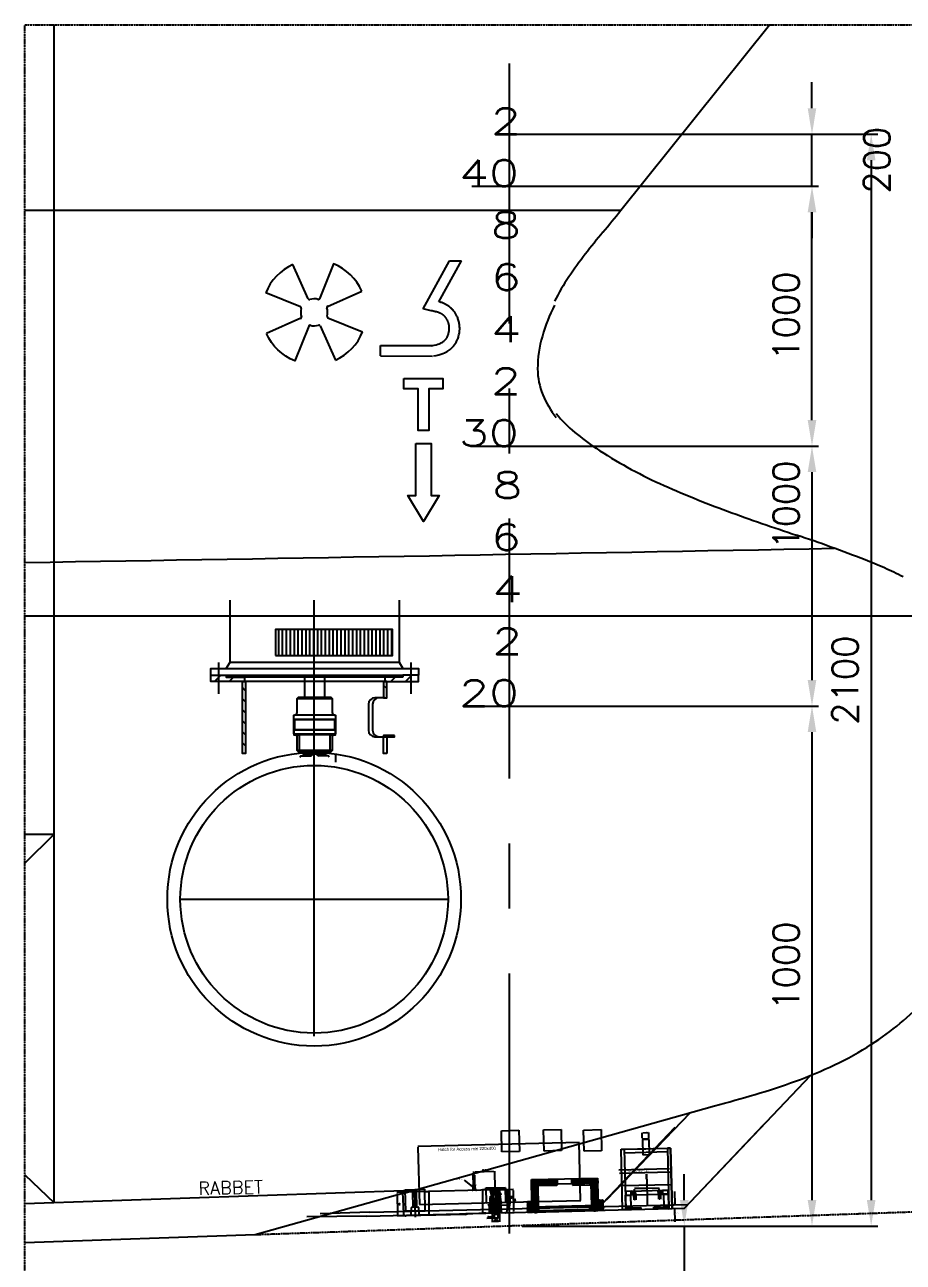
# Model space of a CAD drawing. Extents: x -79364 to 3230, y 28528 to 72157.
# Drawn here: x -45720 to -38959, y 35349 to 44869 of the extents above; entities that cross this region are included whole.
import ezdxf

# ---------------------------------------------------------------- set-up
doc = ezdxf.new("R2010")
doc.units = 0
doc.header["$LTSCALE"] = 500
doc.linetypes.add('CENTER', pattern=[7, 4, -1, 1, -1])
doc.linetypes.add('PHANTOM', pattern=[2.1, 1.25, -0.2, 0.125, -0.2, 0.125, -0.2])
doc.layers.get('DEFPOINTS').update_dxf_attribs({"linetype": 'CONTINUOUS'})
doc.layers.add('AM_5', color=1, linetype='CONTINUOUS', lineweight=25)
for name, color, linetype in [('S0CE1', 1, 'CENTER'), ('S0CO1', 1, 'CONTINUOUS'), ('S0CO2', 2, 'CONTINUOUS'), ('S0CO3', 3, 'CONTINUOUS'), ('S0PH1', 1, 'PHANTOM'), ('XREF', 252, 'CONTINUOUS')]:
    doc.layers.add(name, color=color, linetype=linetype)
doc.styles.add('ROMANS', font='romans.shx', dxfattribs={"height": 200})
doc.styles.add('SIMPLEX', font='SIMPLEX.SHX')
doc.dimstyles.new('ORGINAL$0', dxfattribs={"dimscale": 50, "dimtxt": 2, "dimasz": 2, "dimexe": 0.5, "dimexo": 1, "dimgap": 1, "dimtad": 1, "dimdec": 0, "dimdsep": 46, "dimtxsty": 'ROMANS', "dimcen": 0, "dimclrd": 1, "dimclre": 1, "dimclrt": 2, "dimadec": 0, "dimazin": 0, "dimtfac": 1, "dimtdec": 0, "dimtmove": 0, "dimatfit": 3, "dimfxl": 1, "dimtvp": 100, "dimtolj": 1, "dimarcsym": 0})
doc.dimstyles.get("Standard").update_dxf_attribs({"dimscale": 100, "dimtxt": 2, "dimasz": 2, "dimexe": 0.5, "dimexo": 1, "dimgap": 1, "dimtad": 1, "dimdsep": 46, "dimtxsty": 'ROMANS', "dimcen": 1.5, "dimclrd": 1, "dimclre": 1, "dimclrt": 2, "dimazin": 2, "dimtfac": 1, "dimtmove": 2, "dimatfit": 3, "dimfxl": 1, "dimtvp": 100, "dimtolj": 1, "dimarcsym": 0})

# ---------------------------------------------------------------- blocks, each defined once
blk = doc.blocks.new('*D61')
at = {"layer": 'AM_5', "color": 1, "lineweight": -2, "transparency": 16777216}
for p, q in [((-42280.3, 41627), (-39611.7, 41627)), ((-39661.7, 41427), (-39661.7, 39827)), ((-41031.4, 39627), (-39611.7, 39627))]:
    blk.add_line(p, q, dxfattribs=at)
at = {"layer": 'AM_5', "color": 1, "transparency": 16777216}
for points in [[(-39695, 41427), (-39628.4, 41427), (-39661.7, 41627)], [(-39695, 39827), (-39628.4, 39827), (-39661.7, 39627)]]:
    blk.add_solid(points, dxfattribs=at)
at = {"layer": 'DEFPOINTS', "color": 0, "transparency": 16777216}
for p in [(-42380.3, 41627), (-41131.4, 39627), (-39661.7, 39627)]:
    blk.add_point(p, dxfattribs=at)
at = {"layer": 'AM_5', "color": 2, "transparency": 16777216, "insert": (-39861.7, 41174.1), "char_height": 200, "attachment_point": 5, "rotation": 90, "style": 'ROMANS'}
blk.add_mtext('\\A1;1000', dxfattribs=at)
blk = doc.blocks.new('*D62')
at = {"layer": 'AM_5', "color": 1, "lineweight": -2, "transparency": 16777216}
for p, q in [((-42032.6, 44027), (-39156.3, 44027)), ((-39206.3, 43827), (-39206.3, 35827)), ((-41031.4, 35627), (-39156.3, 35627))]:
    blk.add_line(p, q, dxfattribs=at)
at = {"layer": 'AM_5', "color": 1, "transparency": 16777216}
for points in [[(-39239.6, 43827), (-39173, 43827), (-39206.3, 44027)], [(-39239.6, 35827), (-39173, 35827), (-39206.3, 35627)]]:
    blk.add_solid(points, dxfattribs=at)
at = {"layer": 'DEFPOINTS', "color": 0, "transparency": 16777216}
for p in [(-42132.6, 44027), (-41131.4, 35627), (-39206.3, 35627)]:
    blk.add_point(p, dxfattribs=at)
at = {"layer": 'AM_5', "color": 2, "transparency": 16777216, "insert": (-39406.3, 39827), "char_height": 200, "attachment_point": 5, "rotation": 90, "style": 'ROMANS'}
blk.add_mtext('\\A1;2100', dxfattribs=at)
blk = doc.blocks.new('*D63')
at = {"layer": 'AM_5', "color": 1, "lineweight": -2, "transparency": 16777216}
for p, q in [((-42278.1, 39627), (-39611.7, 39627)), ((-39661.7, 39427), (-39661.7, 35827)), ((-41031.4, 35627), (-39611.7, 35627))]:
    blk.add_line(p, q, dxfattribs=at)
at = {"layer": 'AM_5', "color": 1, "transparency": 16777216}
for points in [[(-39695, 39427), (-39628.4, 39427), (-39661.7, 39627)], [(-39695, 35827), (-39628.4, 35827), (-39661.7, 35627)]]:
    blk.add_solid(points, dxfattribs=at)
at = {"layer": 'DEFPOINTS', "color": 0, "transparency": 16777216}
for p in [(-42378.1, 39627), (-41131.4, 35627), (-39661.7, 35627)]:
    blk.add_point(p, dxfattribs=at)
at = {"layer": 'AM_5', "color": 2, "transparency": 16777216, "insert": (-39861.7, 37627), "char_height": 200, "attachment_point": 5, "rotation": 90, "style": 'ROMANS'}
blk.add_mtext('\\A1;1000', dxfattribs=at)
blk = doc.blocks.new('*D66')
at = {"layer": 'AM_5', "color": 1, "lineweight": -2, "transparency": 16777216}
for p, q in [((-40644.6, 35827), (-40644.6, 36027)), ((-41893, 35627), (-40594.6, 35627)), ((-40644.6, 35627), (-40644.6, 35041.4)), ((-40678.3, 35041.4), (-40694.6, 35041.4)), ((-40644.6, 34841.4), (-40644.6, 33974.7))]:
    blk.add_line(p, q, dxfattribs=at)
at = {"layer": 'AM_5', "color": 1, "transparency": 16777216}
for points in [[(-40677.9, 35827), (-40611.3, 35827), (-40644.6, 35627)], [(-40677.9, 34841.4), (-40611.3, 34841.4), (-40644.6, 35041.4)]]:
    blk.add_solid(points, dxfattribs=at)
at = {"layer": 'DEFPOINTS', "color": 0, "transparency": 16777216}
for p in [(-41993, 35627), (-40644.6, 35041.4), (-40578.3, 35041.4)]:
    blk.add_point(p, dxfattribs=at)
at = {"layer": 'AM_5', "color": 2, "transparency": 16777216, "insert": (-40844.6, 34308.1), "char_height": 200, "attachment_point": 5, "rotation": 90, "style": 'ROMANS'}
blk.add_mtext('\\A1;146', dxfattribs=at)
blk = doc.blocks.new('*D64')
at = {"layer": 'AM_5', "color": 1, "lineweight": -2, "transparency": 16777216}
for p, q in [((-42279.1, 43627), (-39611.7, 43627)), ((-39661.7, 41827), (-39661.7, 43427)), ((-42280.3, 41627), (-39611.7, 41627))]:
    blk.add_line(p, q, dxfattribs=at)
at = {"layer": 'AM_5', "color": 1, "transparency": 16777216}
for points in [[(-39695, 43427), (-39628.4, 43427), (-39661.7, 43627)], [(-39695, 41827), (-39628.4, 41827), (-39661.7, 41627)]]:
    blk.add_solid(points, dxfattribs=at)
at = {"layer": 'DEFPOINTS', "color": 0, "transparency": 16777216}
for p in [(-42379.1, 43627), (-39661.7, 43627), (-42380.3, 41627)]:
    blk.add_point(p, dxfattribs=at)
at = {"layer": 'AM_5', "color": 2, "transparency": 16777216, "insert": (-39861.7, 42627), "char_height": 200, "attachment_point": 5, "rotation": 90, "style": 'ROMANS'}
blk.add_mtext('\\A1;1000', dxfattribs=at)
blk = doc.blocks.new('TRANSJ')
at = {"layer": 'XREF'}
for points in [[(1091.3, -1089.7), (1086.8, -1092.4), (1091.4, -1094.9)], [(836.4, -1096), (840.9, -1098.5), (836.5, -1101.2)], [(838.1, -1166.2), (833.5, -1163.7), (838, -1163.6)], [(1093, -1159.9), (1097.5, -1157.2), (1093, -1157.3)]]:
    blk.add_hatch(color=256, dxfattribs=at).paths.add_polyline_path(points)
for p, q in [((1425, -1188.3), (1909.4, -677.8)), ((1124.3, -1156), (1448.1, -820.1)), ((720.5, -890.2), (788, -888.5)), ((722.5, -971.9), (720.5, -890.2)), ((788, -888.5), (790.1, -970.2)), ((882.7, -886.9), (950.2, -885.2)), ((884.7, -968.6), (882.7, -886.9)), ((950.2, -885.2), (952.2, -966.9)), ((1036.6, -887.7), (1104.2, -886)), ((1038.7, -969.4), (1036.6, -887.7)), ((1084.1, -1197.3), (1388.7, -876.6)), ((1104.2, -886), (1106.2, -967.7)), ((1262.5, -919.3), (1262, -898.5)), ((1284.9, -899.1), (1264.5, -899.7)), ((1287.9, -918.7), (1287.4, -897.8)), ((1424.8, -1188.8), (1729.4, -868.1)), ((1019.1, -935.1), (399.3, -950.5)), ((1024.6, -1158.6), (1019.1, -935.1)), ((1288, -923.9), (1262.7, -924.6)), ((1265, -922.5), (1263.1, -924.6)), ((1263.1, -924.6), (1264.5, -982.5)), ((1286.4, -922), (1265, -922.5)), ((1288.5, -923.9), (1286.4, -922)), ((1289.9, -981.9), (1288.5, -923.9)), ((399.4, -954.1), (404.8, -1174)), ((790.1, -970.2), (722.5, -971.9)), ((952.2, -966.9), (884.7, -968.6)), ((1106.2, -967.7), (1038.7, -969.4)), ((1181.4, -961.9), (1371.3, -957.2)), ((1181.4, -961.9), (1276.3, -959.6)), ((1181.4, -961.9), (1193.3, -961.6)), ((1181.4, -961.9), (1191.3, -961.7)), ((1187.1, -1194.9), (1181.4, -961.9)), ((1187.1, -1194.9), (1181.4, -961.9)), ((1193.3, -961.6), (1199.1, -1194.6)), ((1193.6, -961.7), (1359.3, -957.5)), ((1194, -976.1), (1193.6, -961.7)), ((1359.7, -972), (1194, -976.1)), ((1264.5, -982.5), (1289.9, -981.9)), ((1371.3, -957.2), (1359.3, -957.5)), ((1359.3, -957.5), (1365.1, -1190.4)), ((1359.3, -957.5), (1359.7, -972)), ((1377.1, -1190.1), (1371.3, -957.2)), ((1371.3, -957.2), (1377.1, -1190.1)), ((696.4, -1113.6), (694.7, -1045.5)), ((1172.9, -1040.8), (1367.7, -1036)), ((615.8, -1110), (579, -1080.3)), ((612.7, -1098.6), (611.8, -1061.7)), ((612.7, -1062.5), (611.8, -1061.7)), ((612.5, -1062.9), (612.5, -1062.9)), ((613.2, -1061.6), (612.7, -1062.5)), ((614.7, -1062.6), (613.2, -1061.6)), ((616, -1117.4), (614.3, -1047.5)), ((615.2, -1061.5), (614.7, -1062.6)), ((616.5, -1062.4), (615.2, -1061.5)), ((617.8, -1060.9), (616.5, -1062.4)), ((618.7, -1098.5), (617.8, -1060.9)), ((689.8, -1047.7), (619.3, -1049.4)), ((835.9, -1078.6), (1090.8, -1072.3)), ((835.9, -1079.2), (836.5, -1078.6)), ((836.4, -1098.6), (835.9, -1078.6)), ((836.1, -1084.5), (841.8, -1078.5)), ((836.2, -1089.8), (847.1, -1078.4)), ((836.3, -1095.1), (852.4, -1078.2)), ((1091.3, -1092.3), (836.4, -1098.6)), ((1091.3, -1092.3), (836.4, -1098.6)), ((838.2, -1098.6), (857.7, -1078.1)), ((843.5, -1098.5), (863, -1078)), ((848.8, -1098.3), (868.3, -1077.8)), ((854.1, -1098.2), (873.6, -1077.7)), ((859.4, -1098.1), (878.9, -1077.6)), ((864.7, -1097.9), (884.2, -1077.4)), ((870, -1097.8), (889.5, -1077.3)), ((875.3, -1097.7), (894.8, -1077.2)), ((880.6, -1097.5), (900.1, -1077.1)), ((885.9, -1097.4), (905.4, -1076.9)), ((891.2, -1097.3), (910.7, -1076.8)), ((896.5, -1097.1), (916, -1076.7)), ((901.8, -1097), (921.3, -1076.5)), ((907.1, -1096.9), (926.6, -1076.4)), ((912.4, -1096.8), (931.9, -1076.3)), ((917.7, -1096.6), (935.9, -1077.5)), ((923, -1096.5), (936.1, -1082.8)), ((928.3, -1096.4), (936.2, -1088.1)), ((933.6, -1096.2), (936.3, -1093.4)), ((936.4, -1096.2), (935.9, -1076.2)), ((991.4, -1094.8), (990.9, -1074.8)), ((991, -1079.5), (995.5, -1074.7)), ((991.1, -1084.8), (1000.8, -1074.5)), ((991.3, -1090.1), (1006.1, -1074.4)), ((991.9, -1094.8), (1011.4, -1074.3)), ((994.1, -1094.7), (994.3, -1099.7)), ((997.2, -1094.6), (1016.7, -1074.1)), ((1002.5, -1094.5), (1022, -1074)), ((1007.9, -1094.4), (1027.3, -1073.9)), ((1013.2, -1094.2), (1032.6, -1073.8)), ((1018.5, -1094.1), (1038, -1073.6)), ((1023.8, -1094), (1043.3, -1073.5)), ((1029.1, -1093.8), (1048.6, -1073.4)), ((1034.4, -1093.7), (1053.9, -1073.2)), ((1039.7, -1093.6), (1059.2, -1073.1)), ((1045, -1093.5), (1064.5, -1073)), ((1050.3, -1093.3), (1069.8, -1072.8)), ((1055.6, -1093.2), (1075.1, -1072.7)), ((1060.9, -1093.1), (1080.4, -1072.6)), ((1061.3, -1098.1), (1061.1, -1093.1)), ((1066.2, -1092.9), (1085.7, -1072.4)), ((1068.5, -1177.9), (1066.4, -1092.9)), ((1091.9, -1115.7), (1067.9, -1092.9)), ((1071.5, -1092.8), (1090.9, -1072.4)), ((1091.8, -1110.4), (1073.2, -1092.8)), ((1076.8, -1092.7), (1091, -1077.7)), ((1091.7, -1105.1), (1078.5, -1092.6)), ((1082.1, -1092.5), (1091.1, -1083)), ((1091.5, -1099.8), (1083.8, -1092.5)), ((1091.3, -1089.7), (1086.8, -1092.4)), ((1086.8, -1092.4), (1091.4, -1094.9)), ((1087.4, -1092.4), (1091.2, -1088.3)), ((1091.4, -1094.5), (1089.1, -1092.4)), ((1090.8, -1072.3), (1091.3, -1092.3)), ((1091.4, -1094.9), (1091.3, -1089.7)), ((1093.5, -1177.3), (1091.3, -1092.3)), ((1174.9, -1053.4), (1369.7, -1048.6)), ((1184.6, -1092.8), (1184.8, -1102.5)), ((1279, -1057.8), (1279.4, -1076.3)), ((1279.4, -1076.3), (1279, -1057.8)), ((1279.6, -1076.7), (1282, -1173.5)), ((1375, -1088), (1375.2, -1097.7)), ((339.6, -1126.3), (318.3, -1126.8)), ((322.4, -1213.8), (320.4, -1131.8)), ((741.5, -1116.3), (339.7, -1126.3)), ((339.7, -1126.3), (343.3, -1208.4)), ((341.6, -1126.3), (339.7, -1126.3)), ((349.4, -1117.4), (424.4, -1115.6)), ((349.4, -1117.4), (351.5, -1200.4)), ((349.6, -1125.4), (349.4, -1117.4)), ((424.6, -1123.6), (349.6, -1125.4)), ((379.1, -1116.9), (379.3, -1125.1)), ((381.1, -1185.3), (379.6, -1125.3)), ((386.6, -1123.3), (389, -1222.3)), ((393.6, -1116.3), (393.8, -1124.3)), ((395.1, -1184.9), (393.6, -1125)), ((424.3, -1115.7), (426.4, -1198.6)), ((424.4, -1115.6), (424.6, -1123.6)), ((426.4, -1123.5), (444, -1123.5)), ((442.7, -1211.3), (442.7, -1126)), ((621.2, -1098.4), (610.2, -1098.7)), ((610.2, -1100.4), (610.2, -1098.7)), ((621.2, -1100.1), (610.2, -1100.4)), ((611.3, -1119.6), (611.5, -1100.4)), ((621.2, -1119.3), (611.3, -1119.6)), ((621.2, -1119.3), (620, -1100.2)), ((621.2, -1098.4), (621.2, -1100.1)), ((659.6, -1118.2), (647.3, -1118.2)), ((648.6, -1205.4), (648.6, -1120.7)), ((660, -1109.9), (735, -1108.1)), ((660.2, -1117.9), (660, -1109.9)), ((660.1, -1110), (661.5, -1167.5)), ((735.2, -1116.1), (660.2, -1117.9)), ((682.4, -1140.6), (674.4, -1147.4)), ((676.6, -1116.9), (682.4, -1140.6)), ((689.9, -1132.8), (677.6, -1121.1)), ((677.9, -1122.2), (682, -1117.8)), ((678.1, -1148.6), (690, -1136.1)), ((679.2, -1127.5), (688.5, -1117.6)), ((690.1, -1139.3), (679.6, -1129.3)), ((680.5, -1132.8), (689.7, -1123.1)), ((689.7, -1126.3), (680.9, -1117.8)), ((690.2, -1145.8), (681.6, -1137.6)), ((681.8, -1138.1), (689.8, -1129.6)), ((689.6, -1119.8), (687.4, -1117.7)), ((689, -1109.1), (689.2, -1117.4)), ((691, -1177.6), (689.5, -1117.6)), ((696.5, -1115.6), (698.9, -1214.6)), ((705, -1177.2), (703.5, -1117.3)), ((703.6, -1121.8), (708, -1117.1)), ((714.1, -1130.4), (703.6, -1120.4)), ((703.7, -1109.2), (703.9, -1117.2)), ((703.8, -1128.3), (712.3, -1119.4)), ((714.9, -1137.5), (703.8, -1126.9)), ((703.9, -1134.8), (713.5, -1124.8)), ((715.8, -1144.7), (703.9, -1133.4)), ((704.1, -1141.3), (711.8, -1133.2)), ((716.6, -1151.8), (704.1, -1139.9)), ((704.3, -1147.8), (714.8, -1136.7)), ((705.5, -1117.2), (754.6, -1116)), ((713.1, -1123.1), (706.9, -1117.2)), ((714.7, -1129.9), (711.1, -1133.2)), ((711.1, -1133.2), (721.2, -1133)), ((711.5, -1116), (714.7, -1129.9)), ((721.2, -1133), (714.7, -1135.4)), ((714.7, -1135.4), (718.1, -1164.1)), ((716.8, -1134.6), (718.3, -1133.1)), ((718.1, -1134.2), (716.9, -1133.1)), ((735, -1108.1), (736.5, -1165.7)), ((735, -1108.1), (735.2, -1116.1)), ((742.7, -1116.3), (743.3, -1196)), ((743.5, -1116.3), (767.5, -1115.7)), ((754, -1171), (752.8, -1121)), ((765.6, -1120.7), (767.6, -1200.2)), ((836.5, -1101.2), (836.4, -1096)), ((836.4, -1096), (840.9, -1098.5)), ((838.5, -1183.6), (836.4, -1098.6)), ((840.9, -1098.5), (836.5, -1101.2)), ((862.1, -1124.8), (836.5, -1100.4)), ((862.2, -1130.1), (836.6, -1105.7)), ((862.3, -1135.4), (836.7, -1111)), ((862.5, -1140.7), (836.9, -1116.3)), ((862.6, -1146), (837, -1121.6)), ((862.7, -1151.3), (837.1, -1126.9)), ((862.9, -1156.6), (837.3, -1132.2)), ((863, -1161.9), (837.4, -1137.5)), ((862, -1119.5), (840, -1098.6)), ((861.8, -1114.2), (845.3, -1098.4)), ((861.7, -1108.9), (850.6, -1098.3)), ((861.6, -1103.6), (855.9, -1098.2)), ((861.4, -1098.3), (861.2, -1098)), ((863.5, -1183), (861.4, -1098)), ((866.8, -1102.9), (866.6, -1097.9)), ((933.8, -1101.2), (866.8, -1102.9)), ((933.6, -1096.2), (933.8, -1101.2)), ((994.3, -1099.7), (1061.3, -1098.1)), ((1092.1, -1121), (1066.4, -1096.7)), ((1092.2, -1126.3), (1066.6, -1102)), ((1092.3, -1131.6), (1066.7, -1107.3)), ((1092.5, -1136.9), (1066.8, -1112.6)), ((1092.6, -1142.2), (1067, -1117.9)), ((1092.7, -1147.5), (1067.1, -1123.2)), ((1092.9, -1152.8), (1067.2, -1128.5)), ((1093, -1158.1), (1067.4, -1133.8)), ((1093.1, -1163.4), (1067.5, -1139.1)), ((1187.3, -1101.2), (1372.7, -1096.6)), ((1197.9, -1138.8), (1216.7, -1138.3)), ((1199.1, -1186.6), (1197.9, -1138.8)), ((1220, -1123.4), (1199.4, -1123.9)), ((1199.4, -1123.9), (1199.7, -1138.4)), ((1199.7, -1138.4), (1220.4, -1137.9)), ((1216.7, -1138.3), (1217.9, -1186.1)), ((1340.3, -1120.5), (1220, -1123.5)), ((1220.4, -1137.9), (1220, -1123.4)), ((1220, -1123.5), (1220.4, -1137.5)), ((1220.4, -1137.5), (1340.6, -1134.5)), ((1229.4, -1137.3), (1229.1, -1123.3)), ((1229.4, -1138), (1229.9, -1156.4)), ((1232.9, -1112.5), (1327.9, -1110.1)), ((1280.4, -1111.3), (1232.9, -1112.5)), ((1233.7, -1147.2), (1232.9, -1115.3)), ((1237.4, -1137.1), (1237.1, -1123.2)), ((1237.4, -1137.8), (1237.9, -1156.2)), ((1324.5, -1135), (1324.2, -1121)), ((1324.6, -1135.6), (1325, -1154.1)), ((1328.8, -1144.9), (1328, -1112.9)), ((1332.5, -1134.8), (1332.2, -1120.8)), ((1332.6, -1135.4), (1333, -1153.9)), ((1361.7, -1119.9), (1340.2, -1120.4)), ((1340.2, -1120.4), (1340.6, -1134.5)), ((1340.6, -1134.5), (1340.3, -1120.5)), ((1340.6, -1134.5), (1362.1, -1133.9)), ((1363.5, -1134.2), (1344.7, -1134.7)), ((1344.7, -1134.7), (1345.9, -1183)), ((1362.1, -1133.9), (1361.7, -1119.9)), ((1364.7, -1182.5), (1363.5, -1134.2)), ((1386.6, -1124.6), (1387.8, -1173.7)), ((203.1, -1219.2), (1425.4, -1188.8)), ((214.2, -1204.1), (1439.2, -1173.6)), ((373.3, -1217.5), (373.9, -1186.4)), ((401.2, -1184.8), (375, -1185.4)), ((404.5, -1216.7), (402.4, -1185.7)), ((405.8, -1174), (805.7, -1164)), ((661.5, -1167.4), (736.5, -1165.5)), ((677.6, -1174.1), (669.2, -1176.3)), ((669.2, -1176.3), (680.4, -1179.5)), ((670.5, -1176.7), (671.4, -1175.7)), ((673.8, -1181.5), (673, -1210.2)), ((673.2, -1200.4), (683.6, -1189.6)), ((673.4, -1193.5), (683.7, -1182.8)), ((673.6, -1186.7), (690.8, -1168.7)), ((683.4, -1196.5), (673.6, -1187.1)), ((680.4, -1179.5), (673.8, -1181.5)), ((678.4, -1179), (674.2, -1175)), ((683.6, -1190.2), (674.3, -1181.4)), ((674.4, -1147.4), (686.2, -1151.3)), ((675.4, -1178.1), (690.6, -1162.1)), ((686.2, -1151.3), (676.3, -1152.7)), ((676.3, -1152.7), (677.6, -1174.1)), ((680.9, -1149.6), (676.6, -1145.5)), ((676.6, -1156.9), (681.2, -1152)), ((690.9, -1171.8), (676.6, -1158.3)), ((676.9, -1163.2), (690.3, -1149.1)), ((690.3, -1177.6), (677, -1165)), ((690.7, -1165.3), (677.3, -1152.6)), ((677.3, -1169.5), (690.5, -1155.6)), ((684.1, -1178), (677.4, -1171.7)), ((683.7, -1184), (679.3, -1179.9)), ((690.4, -1152.3), (680.1, -1142.5)), ((682.9, -1150.3), (690.1, -1142.6)), ((690.5, -1158.8), (683.2, -1151.8)), ((683.2, -1207.3), (683.8, -1178.7)), ((683.8, -1180.7), (685.3, -1241.7)), ((711.3, -1177.1), (684.8, -1177.7)), ((688.6, -1177.6), (690.9, -1175.2)), ((691.1, -1179.6), (692.3, -1228.9)), ((717.5, -1159), (704.2, -1146.4)), ((704.4, -1154.3), (715.5, -1142.6)), ((716.6, -1164.5), (704.4, -1152.9)), ((704.6, -1160.8), (716.2, -1148.6)), ((711.5, -1166), (704.6, -1159.4)), ((717.2, -1177.8), (704.7, -1165.9)), ((704.8, -1167.3), (716.9, -1154.5)), ((704.9, -1173.8), (712.3, -1166.1)), ((709.8, -1177.1), (704.9, -1172.4)), ((705.1, -1179.2), (706.3, -1228.6)), ((707, -1177.2), (756.1, -1176)), ((708.1, -1177.2), (718.4, -1166.3)), ((718.1, -1164.1), (711.3, -1166.1)), ((711.3, -1166.1), (724, -1166.5)), ((716.4, -1170.7), (711.6, -1166.1)), ((714.2, -1206.5), (712.3, -1178)), ((712.3, -1180), (713.8, -1241)), ((712.4, -1179.3), (716.9, -1174.6)), ((718, -1184.9), (712.4, -1179.6)), ((712.7, -1165.7), (717.6, -1160.5)), ((712.8, -1185.6), (717.5, -1180.6)), ((718.8, -1192), (712.9, -1186.4)), ((713.2, -1191.8), (718.2, -1186.6)), ((724, -1166.5), (716.4, -1170.2)), ((716.4, -1170.2), (720.4, -1207.2)), ((720.5, -1168.2), (718.5, -1166.3)), ((805.7, -1164), (1025.6, -1158.6)), ((838, -1163.6), (820.5, -1164.1)), ((820.5, -1164.1), (821.5, -1204)), ((832.1, -1203.8), (820.6, -1164.8)), ((829.5, -1203.8), (820.8, -1174.5)), ((826.9, -1203.9), (821, -1184.1)), ((834.6, -1203.7), (822.9, -1164)), ((837.2, -1203.7), (825.5, -1163.9)), ((839, -1200.7), (828.1, -1163.9)), ((838.7, -1191), (830.7, -1163.8)), ((838.5, -1181.4), (833.3, -1163.7)), ((833.5, -1163.7), (838, -1163.6)), ((838.1, -1166.2), (833.5, -1163.7)), ((838.2, -1171.7), (835.9, -1163.7)), ((863.1, -1167.2), (837.5, -1142.8)), ((853.5, -1163.2), (837.7, -1148.1)), ((848.2, -1163.4), (837.8, -1153.4)), ((847.7, -1168), (837.9, -1158.7)), ((839, -1203.6), (838, -1163.6)), ((838, -1163.6), (838.1, -1166.2)), ((847.8, -1173.3), (838.1, -1164)), ((847.9, -1178.6), (838.2, -1169.3)), ((847.5, -1183.4), (838.3, -1174.6)), ((842.2, -1183.5), (838.4, -1179.9)), ((838.5, -1183.6), (1093.5, -1177.3)), ((841, -1183.6), (863, -1183)), ((841, -1183.7), (841.2, -1183.5)), ((841.5, -1203.5), (841, -1183.6)), ((841.2, -1189), (846.5, -1183.4)), ((841.3, -1194.3), (847.6, -1187.6)), ((847.5, -1163.4), (855.5, -1163.2)), ((848, -1183.4), (847.5, -1163.4)), ((856.5, -1183.2), (847.5, -1183.4)), ((847.5, -1183.4), (847.8, -1194.4)), ((856, -1183.2), (848, -1183.4)), ((852.2, -1189.6), (851.4, -1158.3)), ((852.7, -1208.3), (851.9, -1177)), ((855.5, -1163.2), (856, -1183.2)), ((863.3, -1172.5), (855.6, -1165.2)), ((863.4, -1177.8), (855.7, -1170.5)), ((863.4, -1183), (855.8, -1175.8)), ((858.1, -1183.1), (856, -1181.1)), ((856.5, -1183.7), (857.1, -1183.2)), ((856.8, -1194.2), (856.5, -1183.2)), ((856.7, -1189), (862.4, -1183)), ((857, -1194.2), (863.1, -1187.7)), ((863, -1183), (1069, -1177.9)), ((863, -1183), (863.4, -1197)), ((1065.6, -1198), (1073.3, -1189.9)), ((1081.5, -1157.6), (1067.6, -1144.4)), ((1076.2, -1157.7), (1067.8, -1149.7)), ((1075.6, -1162.3), (1067.9, -1155)), ((1075.7, -1167.6), (1068, -1160.3)), ((1075.8, -1172.9), (1068.2, -1165.6)), ((1075.5, -1177.7), (1068.3, -1170.9)), ((1070.2, -1177.9), (1068.4, -1176.2)), ((1091, -1177.3), (1069, -1177.9)), ((1069, -1178.1), (1069.2, -1177.9)), ((1069, -1177.9), (1069.3, -1191.9)), ((1069.1, -1183.4), (1074.5, -1177.7)), ((1069.2, -1188.7), (1075.6, -1182)), ((1073.2, -1188.8), (1087.2, -1188.4)), ((1073.5, -1197.8), (1073.2, -1188.8)), ((1074.3, -1188.8), (1075.7, -1187.3)), ((1083.5, -1157.5), (1075.5, -1157.7)), ((1075.5, -1157.7), (1076, -1177.7)), ((1075.5, -1177.7), (1084.5, -1177.5)), ((1075.7, -1188.7), (1075.5, -1177.7)), ((1084.7, -1188.5), (1075.7, -1188.7)), ((1076, -1177.7), (1084, -1177.5)), ((1080.1, -1183.9), (1079.3, -1152.6)), ((1080.6, -1202.6), (1079.8, -1171.4)), ((1084, -1177.5), (1083.5, -1157.5)), ((1093.2, -1168.7), (1083.5, -1159.5)), ((1093.4, -1174), (1083.6, -1164.8)), ((1091.4, -1177.3), (1083.8, -1170.1)), ((1086.1, -1177.5), (1083.9, -1175.4)), ((1084.5, -1178.1), (1085.1, -1177.5)), ((1084.5, -1177.5), (1084.7, -1188.5)), ((1084.6, -1183.4), (1090.4, -1177.4)), ((1084.9, -1188.5), (1091.1, -1182)), ((1087.2, -1188.4), (1087.5, -1197.4)), ((1087.3, -1191.4), (1091.2, -1187.3)), ((1091.5, -1197.3), (1091, -1177.3)), ((1093, -1157.3), (1110.5, -1156.8)), ((1093, -1159.9), (1097.5, -1157.2)), ((1097.5, -1157.2), (1093, -1157.3)), ((1094, -1197.3), (1093, -1157.3)), ((1093, -1157.3), (1093, -1159.9)), ((1103.7, -1197), (1093, -1160.8)), ((1101.1, -1197.1), (1093.3, -1170.5)), ((1098.6, -1197.2), (1093.5, -1180.1)), ((1096, -1197.2), (1093.8, -1189.8)), ((1106.3, -1197), (1094.6, -1157.2)), ((1108.9, -1196.9), (1097.2, -1157.2)), ((1111.4, -1196.7), (1099.8, -1157.1)), ((1111.2, -1187), (1102.4, -1157)), ((1111, -1177.4), (1105, -1157)), ((1110.7, -1167.7), (1107.5, -1156.9)), ((1110.5, -1158.1), (1110.1, -1156.9)), ((1110.5, -1156.8), (1111.5, -1196.8)), ((1199.1, -1186.6), (1256.8, -1185.2)), ((1217.9, -1186.1), (1199.1, -1186.6)), ((1199.3, -1194.2), (1199.1, -1186.6)), ((1232.4, -1155.1), (1235.4, -1155)), ((1256.8, -1185.2), (1257, -1192.8)), ((1307.4, -1183.9), (1365.1, -1182.5)), ((1307.6, -1191.5), (1307.4, -1183.9)), ((1310.5, -1183.8), (1310.7, -1191.4)), ((1327.5, -1152.7), (1330.5, -1152.7)), ((1345.9, -1183), (1364.7, -1182.5)), ((1365.1, -1182.5), (1365.3, -1190.1)), ((1386.5, -1172.1), (1388.9, -1172)), ((1387.8, -1173.7), (1386.5, -1172.1)), ((1388.9, -1172), (1387.8, -1173.7)), ((203.1, -1219.2), (-27.6, -1221.9)), ((214.2, -1204.1), (23.6, -1209.6)), ((351.9, -1218), (320.6, -1218.8)), ((426.4, -1198.6), (351.6, -1200.4)), ((581.8, -1212.3), (353.6, -1218)), ((428.3, -1213.8), (444, -1213.8)), ((733.5, -1206), (583.7, -1209.8)), ((660.1, -1207.9), (647.3, -1207.9)), ((687.2, -1227), (664.3, -1227.6)), ((673, -1207.3), (683.5, -1196.4)), ((675, -1207.5), (673.1, -1205.7)), ((681.5, -1207.3), (673.3, -1199.5)), ((683.3, -1202.7), (673.5, -1193.3)), ((679.3, -1207.4), (683.3, -1203.2)), ((706.2, -1226.6), (692.2, -1226.9)), ((711.2, -1226.4), (716.2, -1226.3)), ((719.5, -1199.1), (713.3, -1193.2)), ((713.7, -1198), (718.8, -1192.6)), ((720.3, -1206.1), (713.8, -1199.9)), ((714.1, -1204.2), (719.5, -1198.6)), ((718.4, -1206.4), (720.1, -1204.6)), ((735.7, -1206), (769.7, -1205.1)), ((824.3, -1204), (821.3, -1193.8)), ((821.7, -1204), (821.5, -1203.4)), ((821.5, -1204), (839, -1203.6)), ((841.4, -1199.6), (845.3, -1195.5)), ((841.5, -1203.5), (1091.5, -1197.3)), ((842.9, -1203.5), (845.5, -1200.8)), ((859.3, -1194.1), (845.3, -1194.4)), ((845.3, -1194.4), (845.5, -1203.4)), ((845.5, -1203.4), (859.5, -1203.1)), ((846.4, -1194.4), (847.8, -1192.9)), ((847.8, -1194.4), (856.8, -1194.2)), ((859.5, -1203.1), (859.3, -1194.1)), ((859.4, -1197.1), (863.3, -1193)), ((859.5, -1202.4), (864.7, -1197)), ((863.4, -1197), (875.4, -1196.7)), ((864.1, -1203), (870, -1196.8)), ((869.4, -1202.9), (875.3, -1196.7)), ((874.7, -1202.7), (875.5, -1201.9)), ((875.4, -1196.7), (1057.3, -1192.2)), ((875.4, -1196.7), (875.5, -1202.7)), ((1052.6, -1196.2), (1112.6, -1194.7)), ((1069.3, -1191.9), (1057.3, -1192.2)), ((1057.3, -1192.2), (1057.5, -1198.2)), ((1057.4, -1195.7), (1060.8, -1192.1)), ((1060.3, -1198.1), (1066.1, -1192)), ((1070.9, -1197.8), (1073.4, -1195.2)), ((1087.5, -1197.4), (1073.5, -1197.8)), ((1087.4, -1196.7), (1091.3, -1192.6)), ((1111.5, -1196.8), (1094, -1197.3)), ((1199.1, -1194.6), (1187.1, -1194.9)), ((1257, -1192.8), (1199.3, -1194.2)), ((1365.3, -1190.1), (1307.6, -1191.5)), ((1365.1, -1190.4), (1377.1, -1190.1)), ((1388.3, -1191.1), (1387, -1192.8)), ((1387, -1192.8), (1389.4, -1192.7)), ((1389.5, -1240.2), (1388.3, -1191.1)), ((1389.4, -1192.7), (1388.3, -1191.1)), ((708.8, -1239.2), (690.3, -1239.6))]:
    blk.add_line(p, q, dxfattribs=at)
for centre, radius, start, end in [((374.9, -1186.5), 1, 91.4249, 178.9249), ((401.4, -1185.8), 1, 3.9249, 91.4249), ((684.8, -1178.7), 1, 91.4249, 178.9249), ((711.3, -1178.1), 1, 3.9249, 91.4249), ((353.3, -1208), 10, 182.5235, 271.4249), ((581.6, -1202.3), 10, 271.4249, 312.8345), ((733.3, -1196), 10, 271.4249, 0.4249)]:
    blk.add_arc(centre, radius, start, end, dxfattribs=at)
for p in [(609.9, -1119.6), (622.8, -1119.3)]:
    blk.add_point(p, dxfattribs=at)
for points in [[(1264.5, -899.2), (1264.5, -900.1), (1262, -899.7)], [(1284.9, -898.7), (1284.9, -899.6), (1287.4, -899.1)], [(689.8, -1046.8), (689.8, -1048.5), (694.8, -1047.5)], [(619.3, -1048.6), (619.3, -1050.3), (614.3, -1049.5)], [(321.2, -1131.8), (319.6, -1131.8), (320.3, -1126.8)], [(442.3, -1126), (443.2, -1126), (442.7, -1123.5)], [(648.2, -1120.7), (649, -1120.7), (648.6, -1118.2)], [(753.6, -1121), (751.9, -1121.1), (752.6, -1116)], [(766.5, -1120.7), (764.8, -1120.7), (765.5, -1115.7)], [(1187.3, -1100.7), (1187.3, -1101.6), (1184.8, -1101.2)], [(1372.7, -1096.1), (1372.7, -1097), (1375.2, -1096.5)], [(754.8, -1171), (753.2, -1171), (754.1, -1176)], [(1232.4, -1154.7), (1232.4, -1155.5), (1229.9, -1155.2)], [(1235.4, -1154.6), (1235.4, -1155.5), (1237.9, -1155)], [(1327.5, -1152.3), (1327.5, -1153.2), (1325, -1152.8)], [(1330.5, -1152.3), (1330.5, -1153.1), (1333, -1152.6)], [(323.3, -1213.7), (321.6, -1213.8), (322.6, -1218.8)], [(442.3, -1211.3), (443.2, -1211.3), (442.7, -1213.8)], [(648.2, -1205.4), (649, -1205.4), (648.6, -1207.9)], [(687.2, -1226.2), (687.3, -1227.9), (692.2, -1226.9)], [(711.2, -1225.6), (711.3, -1227.3), (706.2, -1226.6)], [(768.4, -1200.2), (766.8, -1200.2), (767.7, -1205.2)], [(690.3, -1238.8), (690.3, -1240.5), (685.3, -1239.7)], [(708.8, -1238.3), (708.8, -1240), (713.8, -1239)]]:
    blk.add_solid(points, dxfattribs=at)
for s, height, rotation, p in [('1" RØR', 4, 1.4249, (1264.7, -899)), ('Hatch for Access min 220x400', 11.908, 1.4249, (476.2, -969.1)), ('Can be cutted in tankinstallation', 4.179, 1.4249, (1205.6, -1048.6)), ('CABLE', 5, 1.4249, (547.5, -1079)), ('190,5', 4, 1.4249, (1272.6, -1097.7)), ('90,2', 4, 90, (441.4, -1174.6)), ('89,8', 4, 90, (647.3, -1169.4)), ('M8', 4, 1.4249, (1230.5, -1154.5)), ('M8', 4, 1.4249, (1325.6, -1152.2)), ('Min.15', 3.09, 1.4249, (1390.8, -1208.8))]:
    blk.add_text(s, height=height, rotation=rotation, dxfattribs=at).set_placement(p)
at = {"layer": 'XREF', "style": 'SIMPLEX'}
for s, rotation, p in [('80.5', 1.4249, (646.8, -1045.7)), ('92', 271.4249, (324.3, -1168.7)), ('60', 271.4249, (756.3, -1141.9)), ('89.5', 271.4249, (769.4, -1152.8)), ('∅14', 1.4249, (667.3, -1224.5)), ('∅28', 1.4249, (693.2, -1236.5))]:
    blk.add_text(s, height=5, rotation=rotation, dxfattribs=at).set_placement(p)
blk = doc.blocks.new('*D65')
at = {"layer": 'DEFPOINTS', "color": 0, "transparency": 16777216}
for p in [(-40021.5, 44027), (-39661.7, 44027), (-40114.8, 43627)]:
    blk.add_point(p, dxfattribs=at)
at = {"layer": 'S0CO1', "color": 1, "lineweight": -2, "transparency": 16777216}
for p, q in [((-39661.7, 44227), (-39661.7, 44427)), ((-39921.5, 44027), (-39611.7, 44027)), ((-39661.7, 43627), (-39661.7, 44027)), ((-40014.8, 43627), (-39611.7, 43627)), ((-39661.7, 43427), (-39661.7, 43227))]:
    blk.add_line(p, q, dxfattribs=at)
at = {"layer": 'S0CO1', "color": 1, "transparency": 16777216}
for points in [[(-39695, 44227), (-39628.4, 44227), (-39661.7, 44027)], [(-39695, 43427), (-39628.4, 43427), (-39661.7, 43627)]]:
    blk.add_solid(points, dxfattribs=at)
at = {"layer": 'S0CO1', "color": 2, "transparency": 16777216, "insert": (-39161.7, 43827), "char_height": 200, "attachment_point": 5, "rotation": 90, "style": 'ROMANS'}
blk.add_mtext('\\A1;200', dxfattribs=at)

msp = doc.modelspace()

# ---------------------------------------------------------------- linework, layer by layer
at = {"layer": 'S0CE1', "color": 0}
msp.add_line((-41993.027, 44569.929), (-41993.027, 33564.765), dxfattribs=at)
at = {"layer": 'S0CO1', "color": 0}
msp.add_line((-45720.461, 40321.384), (-38557.513, 40321.384), dxfattribs=at)
msp.add_lwpolyline([(-45720.461, 40732.46, 0.0007599), (-39489.968, 40841.384)], format="xyb", dxfattribs=at)
at = {"layer": 'S0CO2', "color": 0}
for p, q in [((-42653.367, 42683.016, 0), (-42450.989, 43053.608, 0)), ((-42532.465, 42737.494, 0), (-42359.837, 43053.608, 0)), ((-42450.989, 43053.608, 0), (-42359.837, 43053.608, 0)), ((-43539.136, 42760.097), (-43656.433, 43023.578)), ((-43598.158, 42698.51), (-43866.155, 42805.541)), ((-43389.454, 42702.632), (-43125.973, 42819.929)), ((-43596.601, 42610.414), (-43860.082, 42493.117)), ((-43387.897, 42614.537), (-43119.9, 42507.506)), ((-43446.918, 42552.95), (-43329.622, 42289.469)), ((-42983.254, 42321.319, 0), (-42983.032, 42401.318, 0)), ((-42983.032, 42401.318, 0), (-42582.159, 42400.203, 0)), ((-42983.254, 42321.319, 0), (-42582.381, 42320.203, 0))]:
    msp.add_line(p, q, dxfattribs=at)
for points in [[(-43125.973, 42819.929, 0.19543014), (-43344.01, 43029.651), (-43451.041, 42761.654)], [(-43535.014, 42551.392), (-43642.045, 42283.396, -0.19543014), (-43860.082, 42493.117)]]:
    msp.add_lwpolyline(points, format="xyb", dxfattribs=at)
at = {"layer": 'S0CO2', "color": 0, "elevation": 0}
for points in [[(-42589.72, 42399.503), (-42570.532, 42403.14), (-42555.119, 42406.782), (-42542.403, 42410.476), (-42532.04, 42414.131), (-42523.639, 42417.681), (-42516.747, 42421.114), (-42510.856, 42424.498), (-42505.503, 42427.929), (-42500.619, 42431.305), (-42496.382, 42434.451), (-42492.766, 42437.349), (-42489.661, 42440.047), (-42486.948, 42442.607), (-42484.5, 42445.112), (-42482.194, 42447.661), (-42479.942, 42450.326), (-42477.782, 42453.043), (-42475.784, 42455.729), (-42473.923, 42458.428), (-42472.15, 42461.222), (-42470.421, 42464.199), (-42468.7, 42467.448), (-42466.962, 42471.056), (-42465.191, 42475.095), (-42463.4, 42479.586), (-42461.636, 42484.458), (-42459.949, 42489.635), (-42458.379, 42495.047), (-42456.965, 42500.626), (-42455.74, 42506.305), (-42454.735, 42512.015), (-42453.973, 42517.708), (-42453.459, 42523.428), (-42453.185, 42529.224), (-42453.145, 42535.063), (-42453.332, 42540.887), (-42453.735, 42546.64), (-42454.342, 42552.264), (-42455.136, 42557.699), (-42456.099, 42562.896), (-42457.22, 42567.856), (-42458.486, 42572.615), (-42459.878, 42577.176), (-42461.374, 42581.531), (-42462.952, 42585.674), (-42464.587, 42589.596), (-42466.257, 42593.288), (-42467.93, 42596.726), (-42469.553, 42599.841), (-42471.103, 42602.612), (-42472.603, 42605.101), (-42474.093, 42607.394), (-42475.624, 42609.579), (-42477.252, 42611.746), (-42479.04, 42613.973), (-42481.039, 42616.325), (-42483.262, 42618.813), (-42485.663, 42621.384), (-42488.196, 42623.986), (-42490.819, 42626.574), (-42493.49, 42629.108), (-42496.166, 42631.548), (-42498.801, 42633.853), (-42501.344, 42635.981), (-42503.752, 42637.899), (-42506.038, 42639.622), (-42508.256, 42641.194), (-42510.467, 42642.66), (-42512.741, 42644.067), (-42515.148, 42645.455), (-42517.757, 42646.858), (-42520.627, 42648.302), (-42523.777, 42649.789), (-42527.166, 42651.294), (-42530.748, 42652.79), (-42534.482, 42654.255), (-42538.332, 42655.669), (-42542.257, 42657.013), (-42546.22, 42658.271), (-42550.199, 42659.431), (-42554.29, 42660.517), (-42558.745, 42661.603), (-42563.773, 42662.753), (-42569.521, 42664.017), (-42576.109, 42665.447), (-42583.646, 42667.093), (-42592.241, 42669.008), (-42653.367, 42683.016)], [(-42574.82, 42320.903), (-42553.875, 42324.873), (-42534.749, 42329.393), (-42517.922, 42334.281), (-42503.14, 42339.494), (-42490.2, 42344.962), (-42478.957, 42350.563), (-42469.321, 42356.097), (-42461.159, 42361.33), (-42454.019, 42366.265), (-42447.502, 42371.103), (-42441.493, 42375.92), (-42435.955, 42380.731), (-42430.866, 42385.532), (-42426.208, 42390.3), (-42421.959, 42394.996), (-42418.063, 42399.607), (-42414.361, 42404.263), (-42410.738, 42409.134), (-42407.196, 42414.271), (-42403.761, 42419.684), (-42400.455, 42425.377), (-42397.289, 42431.354), (-42394.269, 42437.623), (-42391.384, 42444.205), (-42388.616, 42451.141), (-42385.974, 42458.441), (-42383.48, 42466.091), (-42381.166, 42474.072), (-42379.065, 42482.359), (-42377.216, 42490.932), (-42375.661, 42499.766), (-42374.449, 42508.82), (-42373.628, 42517.961), (-42373.198, 42527.059), (-42373.136, 42536.069), (-42373.421, 42544.967), (-42374.036, 42553.732), (-42374.965, 42562.341), (-42376.197, 42570.776), (-42377.723, 42579.007), (-42379.52, 42586.963), (-42381.548, 42594.585), (-42383.767, 42601.855), (-42386.141, 42608.766), (-42388.633, 42615.311), (-42391.208, 42621.486), (-42393.832, 42627.285), (-42396.475, 42632.717), (-42399.152, 42637.856), (-42401.914, 42642.793), (-42404.784, 42647.557), (-42407.77, 42652.151), (-42410.868, 42656.575), (-42414.068, 42660.831), (-42417.355, 42664.927), (-42420.723, 42668.889), (-42424.191, 42672.771), (-42427.764, 42676.597), (-42431.434, 42680.365), (-42435.184, 42684.067), (-42439.003, 42687.69), (-42442.875, 42691.22), (-42446.791, 42694.646), (-42450.745, 42697.954), (-42454.747, 42701.142), (-42458.83, 42704.219), (-42463.013, 42707.183), (-42467.303, 42710.028), (-42471.703, 42712.75), (-42476.211, 42715.35), (-42480.828, 42717.833), (-42485.567, 42720.217), (-42490.457, 42722.526), (-42495.511, 42724.77), (-42500.722, 42726.947), (-42506.081, 42729.049), (-42511.576, 42731.067), (-42517.195, 42732.992), (-42522.925, 42734.81), (-42528.737, 42736.504), (-42532.465, 42737.494)]]:
    msp.add_lwpolyline(points, dxfattribs=at)
for points in [[(-42801.779, 42148.093), (-42501.779, 42148.093), (-42501.779, 42068.093), (-42611.779, 42068.093), (-42611.779, 41748.093), (-42691.779, 41748.093), (-42691.779, 42068.093), (-42801.779, 42068.093)], [(-42711.779, 41648.093), (-42591.779, 41648.093), (-42591.779, 41248.093), (-42531.779, 41248.093), (-42651.779, 41048.093), (-42771.779, 41248.093), (-42711.779, 41248.093)]]:
    msp.add_lwpolyline(points, close=True, dxfattribs=at)
at = {"layer": 'S0CO2', "color": 0}
for centre, radius, start, end in [((-43493.027, 42656.523), 401.784, 113.9977282, 158.2295261), ((-43529.703, 42764.9), 10.587, 201.0096532, 295.1767407), ((-43493.027, 42656.523), 103.903, 73.0708825, 109.3548551), ((-43460.565, 42766.277), 10.587, 249.0815729, 342.3517044), ((-43602.781, 42688.986), 10.587, 339.0815729, 72.3517044), ((-43493.027, 42656.523), 103.903, 163.0708825, 199.3548551), ((-43384.65, 42693.198), 10.587, 111.0096532, 205.1767407), ((-43493.027, 42656.523), 103.903, 343.0708825, 19.3548551), ((-43601.405, 42619.848), 10.587, 291.0096532, 25.1767407), ((-43525.49, 42546.769), 10.587, 69.0815729, 162.3517044), ((-43493.027, 42656.523), 103.903, 253.0708825, 289.3548551), ((-43456.352, 42548.146), 10.587, 21.0096532, 115.1767407), ((-43383.274, 42624.06), 10.587, 159.0815729, 252.3517044), ((-43493.027, 42656.523), 401.784, 293.9977282, 338.2295261)]:
    msp.add_arc(centre, radius, start, end, dxfattribs=at)
at = {"layer": 'S0PH1', "color": 0, "ltscale": 0.02}
msp.add_line((-37818.091, 35771.479), (-43947.628, 35559.385), dxfattribs=at)
msp.add_lwpolyline([(-45720.461, 44868.897), (-37818.091, 44868.897), (-37818.091, 32645.713), (-45720.461, 32645.713)], close=True, dxfattribs=at)
at = {"layer": 'XREF', "color": 0}
for p, q in [((-45493.027, 40211.31), (-45493.027, 44868.897)), ((-41133.027, 43441.384), (-39988.345, 44868.897)), ((-45720.461, 43441.384), (-41136.986, 43441.384)), ((-45493.027, 35806.09), (-45493.027, 40441.384)), ((-44139.395, 39965.382), (-44139.395, 40441.384)), ((-43493.027, 37089.288), (-43493.027, 40441.384)), ((-42839.395, 40441.384), (-42839.395, 39965.382)), ((-43768.173, 40215.382), (-43768.173, 40015.382)), ((-43738.173, 40215.382), (-43738.173, 40015.382)), ((-43708.173, 40215.382), (-43708.173, 40015.382)), ((-43678.173, 40215.382), (-43678.173, 40015.382)), ((-43648.173, 40215.382), (-43648.173, 40015.382)), ((-43618.173, 40215.382), (-43618.173, 40015.382)), ((-43588.173, 40215.382), (-43588.173, 40015.382)), ((-43558.173, 40215.382), (-43558.173, 40015.382)), ((-43528.173, 40215.382), (-43528.173, 40015.382)), ((-43498.173, 40215.382), (-43498.173, 40015.382)), ((-43468.173, 40215.382), (-43468.173, 40015.382)), ((-43438.173, 40215.382), (-43438.173, 40015.382)), ((-43408.173, 40215.382), (-43408.173, 40015.382)), ((-43378.173, 40215.382), (-43378.173, 40015.382)), ((-43348.173, 40215.382), (-43348.173, 40015.382)), ((-43318.173, 40215.382), (-43318.173, 40015.382)), ((-43288.173, 40215.382), (-43288.173, 40015.382)), ((-43258.173, 40215.382), (-43258.173, 40015.382)), ((-43228.173, 40215.382), (-43228.173, 40015.382)), ((-43198.173, 40215.382), (-43198.173, 40015.382)), ((-43168.173, 40215.382), (-43168.173, 40015.382)), ((-43138.173, 40215.382), (-43138.173, 40015.382)), ((-43108.173, 40215.382), (-43108.173, 40015.382)), ((-43078.173, 40215.382), (-43078.173, 40015.382)), ((-43048.173, 40215.382), (-43048.173, 40015.382)), ((-43018.173, 40215.382), (-43018.173, 40015.382)), ((-42988.173, 40215.382), (-42988.173, 40015.382)), ((-42958.173, 40215.382), (-42958.173, 40015.382)), ((-42928.173, 40215.382), (-42928.173, 40015.382)), ((-42898.173, 40215.382), (-42898.173, 40015.382)), ((-44229.395, 39961.473), (-44229.395, 39774.067)), ((-44229.395, 39959.479), (-44229.395, 39721.354)), ((-42749.395, 39961.473), (-42749.395, 39764.067)), ((-42749.395, 39955.952), (-42749.395, 39721.354)), ((-44211.196, 39865.382), (-44261.196, 39815.382)), ((-44169.395, 39865.379), (-42809.395, 39865.379)), ((-44114.059, 39849.382), (-44148.059, 39815.382)), ((-44029.395, 39820.909), (-44034.922, 39815.382)), ((-42949.395, 39849.379), (-44029.395, 39849.379)), ((-42949.395, 39815.379), (-44029.395, 39815.379)), ((-43564.395, 39695.383), (-43564.395, 39865.385)), ((-43414.395, 39865.385), (-43414.395, 39695.383)), ((-42869.551, 39849.382), (-42903.551, 39815.382)), ((-42740.414, 39865.382), (-42790.414, 39815.382)), ((-44020.395, 39745.153), (-44044.395, 39769.153)), ((-42934.395, 39762.24), (-42958.395, 39786.24)), ((-42948.388, 39691.38), (-42958.395, 39701.387)), ((-44020.395, 39660.3), (-44044.395, 39684.3)), ((-43624.395, 39685.382), (-43354.395, 39685.382)), ((-43075.322, 39641.38), (-43075.322, 39441.38)), ((-43043.161, 39641.38), (-43043.161, 39441.38)), ((-42993.161, 39691.38), (-43025.322, 39691.38)), ((-42958.395, 39691.38), (-42993.161, 39691.38)), ((-44020.395, 39575.448), (-44044.395, 39599.448)), ((-44020.395, 39490.595), (-44044.395, 39514.595)), ((-43649.395, 39525.385), (-43329.395, 39525.385)), ((-43334.395, 39557.385), (-43644.395, 39557.385)), ((-44020.395, 39405.742), (-44044.395, 39429.742)), ((-43329.395, 39445.385), (-43649.395, 39445.385)), ((-43645.395, 39445.379), (-43333.395, 39445.379)), ((-43644.395, 39413.385), (-43334.395, 39413.385)), ((-44020.395, 39320.889), (-44044.395, 39344.889)), ((-43369.395, 39407.379), (-43609.395, 39407.379)), ((-43025.322, 39391.38), (-42993.161, 39391.38)), ((-42993.161, 39391.38), (-42958.395, 39391.38)), ((-42949.858, 39401.38), (-42958.395, 39392.843)), ((-42874.395, 39391.99), (-42875.005, 39391.38)), ((-43354.395, 39285.382), (-43624.395, 39285.382)), ((-43407.395, 39263.38), (-43571.395, 39263.38)), ((-43327.718, 39258.334), (-43327.718, 39196.804)), ((-45720.461, 38641.384), (-45493.027, 38641.384)), ((-45720.461, 38418.567), (-45493.027, 38641.384)), ((-44523.027, 38141.384), (-42463.027, 38141.384)), ((-45720.461, 36021.037), (-45493.027, 35806.09)), ((-42730.65, 35901.674), (-45720.461, 35798.22)), ((-42803.833, 35879.649), (-43947.628, 35559.385)), ((-43947.628, 35559.385), (-45720.461, 35498.041))]:
    msp.add_line(p, q, dxfattribs=at)
at = {"layer": 'XREF', "color": 0, "flags": 128}
msp.add_lwpolyline([(-40413.027, 36551.384), (-40413.027, 36551.384, 0.004439), (-40099.086, 36640.063, 0.016362), (-39789.102, 36741.722, 0.022313), (-39488.035, 36866.967, 0.034237), (-39203.027, 37025.384, 0.057672), (-38782.676, 37373.003, 0.048581), (-38445.027, 37801.384, 0.028422), (-38284.379, 38086.156, 0.034209), (-38160.559, 38388.762, 0.037115), (-38081.027, 38705.763, 0.042923), (-38053.027, 39031.384, 0.048516), (-38091.738, 39429.446, 0.054965), (-38211.348, 39811.081, 0.05818), (-38413.316, 40155.933, 0.064678), (-38693.027, 40441.384)], format="xyb", dxfattribs=at)
at = {"layer": 'XREF', "color": 0}
for points in [[(-43789.395, 40015.382), (-42889.395, 40015.382), (-42889.395, 40215.382), (-43789.395, 40215.382)], [(-44029.395, 39815.382), (-44289.395, 39815.382), (-44289.395, 39865.382), (-44169.395, 39865.382), (-44169.395, 39849.382), (-44029.395, 39849.382)], [(-44020.395, 39815.379), (-44020.395, 39261.38), (-44044.395, 39261.38), (-44044.395, 39815.379)], [(-42934.395, 39815.379), (-42958.395, 39815.379), (-42958.395, 39691.38), (-42934.395, 39691.38)], [(-42809.395, 39849.382), (-42949.395, 39849.382), (-42949.395, 39815.382), (-42689.395, 39815.382), (-42689.395, 39865.382), (-42809.395, 39865.382)], [(-43389.395, 39275.379), (-43369.395, 39295.379), (-43369.395, 39407.379), (-43329.395, 39407.379), (-43329.395, 39445.379), (-43333.395, 39445.379), (-43333.395, 39525.379), (-43645.395, 39525.379), (-43645.395, 39445.379), (-43649.395, 39445.379), (-43649.395, 39407.379), (-43609.395, 39407.379), (-43609.395, 39295.379), (-43589.395, 39275.379)], [(-42874.395, 39401.38), (-42958.395, 39401.38), (-42958.395, 39391.38), (-42874.395, 39391.38)], [(-42934.395, 39261.38), (-42958.395, 39261.38), (-42958.395, 39391.38), (-42934.395, 39391.38)]]:
    msp.add_lwpolyline(points, close=True, dxfattribs=at)
for points in [[(-44289.395, 39865.382), (-44289.395, 39915.382), (-42689.395, 39915.382), (-42689.395, 39865.382)], [(-44169.395, 39915.382), (-44139.395, 39965.382), (-42839.395, 39965.382), (-42809.395, 39915.382)], [(-43624.395, 39577.385), (-43624.395, 39685.382), (-43614.395, 39695.382), (-43364.395, 39695.382), (-43354.395, 39685.382), (-43354.395, 39577.385)], [(-43644.395, 39413.385), (-43649.395, 39413.385), (-43649.395, 39557.385), (-43644.395, 39557.385)], [(-43334.395, 39557.385), (-43329.395, 39557.385), (-43329.395, 39413.385), (-43334.395, 39413.385)], [(-43354.395, 39393.385), (-43354.395, 39285.382), (-43364.395, 39275.382), (-43614.395, 39275.382), (-43624.395, 39285.382), (-43624.395, 39393.385)], [(-43602.39, 39235.202), (-43594.395, 39245.38), (-43518.057, 39245.38)], [(-43563.395, 39255.38), (-43579.395, 39247.38), (-43577.395, 39245.38)], [(-43503.925, 39255.38), (-43571.395, 39255.38), (-43571.395, 39263.38), (-43574.395, 39263.38), (-43574.395, 39275.379)], [(-43404.395, 39275.379), (-43404.395, 39263.38), (-43407.395, 39263.38), (-43407.395, 39255.38), (-43474.865, 39255.38)], [(-43376.399, 39235.202), (-43384.395, 39245.38), (-43460.733, 39245.38)], [(-43401.395, 39245.38), (-43399.395, 39247.38), (-43415.395, 39255.38)], [(-42803.833, 35881.357), (-42803.027, 35881.384), (-40413.027, 36551.384)]]:
    msp.add_lwpolyline(points, dxfattribs=at)
for radius in [1130, 1030]:
    msp.add_circle((-43493.027, 38141.384), radius, dxfattribs=at)
for centre, radius, start, end in [((-49729.378, 50334.226), 11018.554, 320.1479333, 321.2761927), ((-36815.722, 39555.267), 5802.519, 140.1493723, 142.2919428), ((-38802.102, 41090.918), 3291.756, 142.2913328, 146.0672414), ((-40069.335, 41943.577), 1764.37, 146.0688998, 153.1165793), ((-40411.595, 42087.266), 1380.645, 153.1162045, 163.7232406), ((-40871.674, 42221.608), 901.354, 163.7237179, 180.002436), ((-41256.215, 42221.576), 516.812, 180.0007127, 202.6533695), ((-41050.238, 42307.477), 739.984, 202.6487575, 218.4172952), ((-40889.704, 42464.537), 944.832, 218.4139217, 230.7940263), ((-40153.357, 43367.107), 2109.666, 230.792493, 236.3282512), ((-39410.135, 44482.575), 3450.057, 236.3269981, 245.6624187), ((-37741.152, 48172.928), 7500.268, 245.6637405, 249.9542347), ((-34093.058, 58171.465), 18143.544, 249.9545989, 251.7288991), ((-42873.916, 31575.669), 9864.309, 68.4649919, 71.7287972), ((-41050.718, 36195.694), 4897.551, 66.5840916, 68.4656427), ((-39949.304, 38738.828), 2126.154, 62.2507099, 66.5856499), ((-43025.322, 39641.38), 50, 90, 180), ((-42993.161, 39641.38), 50, 90, 180), ((-43644.395, 39577.385), 20, 270, 0), ((-43334.395, 39577.385), 20, 180, 270), ((-43644.395, 39393.385), 20, 0, 90), ((-43334.395, 39393.385), 20, 90, 180), ((-43025.322, 39441.38), 50, 180, 270), ((-42993.161, 39441.38), 50, 180, 270), ((-43489.395, 39219.858), 38.378, 32.771999, 148.316)]:
    msp.add_arc(centre, radius, start, end, dxfattribs=at)

# ---------------------------------------------------------------- block references
at = {"layer": 'S0CO1', "color": 0, "xscale": 2, "yscale": 2, "zscale": 2}
msp.add_blockref('TRANSJ', (-43493.027, 38141.384), dxfattribs=at)

# ---------------------------------------------------------------- texts
at = {"layer": 'S0CO1', "color": 0, "style": 'ROMANS'}
msp.add_text('RABBET', height=100, rotation=1.5, dxfattribs=at).set_placement((-44383.219, 35866.691))
at = {"layer": 'S0CO3', "color": 0, "style": 'ROMANS', "width": 1.35}
for s, p in [('2', (-42132.578, 44027.018)), ('40', (-42379.101, 43627.018)), ('8', (-42132.578, 43227.018)), ('6', (-42132.578, 42827.018)), ('4', (-42132.578, 42427.018)), ('2', (-42132.578, 42027.018)), ('30', (-42380.339, 41627.018)), ('8', (-42121.961, 41227.018)), ('6', (-42132.578, 40827.018)), ('4', (-42122.313, 40427.018)), ('2', (-42122.313, 40027.018)), ('20', (-42378.145, 39627.018))]:
    msp.add_text(s, height=200, dxfattribs=at).set_placement(p)

# ---------------------------------------------------------------- dimensions: what is measured, and where the dimension line sits
at = {"layer": 'AM_5', "color": 0}
for base, p1, p2, override, picture, middle in [((-39206.293, 35627.018), (-42132.578, 44027.018), (-41131.364, 35627.018), {"dimscale": 100, "dimlfac": 0.25}, '*D62', (-39406.293, 39827.018)), ((-39661.71, 35627.018), (-42378.145, 39627.018), (-41131.364, 35627.018), {"dimscale": 100, "dimlfac": 0.25}, '*D63', (-39861.71, 37627.018)), ((-40644.596, 35041.384), (-41993.027, 35627.018), (-40578.273, 35041.384), {"dimscale": 100, "dimdec": 0, "dimlfac": 0.25}, '*D66', (-40844.596, 34308.051))]:
    dim = msp.add_linear_dim(base=base, p1=p1, p2=p2, angle=90, dimstyle='ORGINAL$0', override=override, dxfattribs=at)
    dim.commit()
    dim.dimension.update_dxf_attribs({"geometry": picture, "text_midpoint": middle})
dim = msp.add_linear_dim(base=(-39661.71, 43627.018), p1=(-42380.339, 41627.018), p2=(-42379.101, 43627.018), angle=90, text='1000', dimstyle='ORGINAL$0', override={"dimscale": 100}, dxfattribs=at)
dim.commit()
dim.dimension.update_dxf_attribs({"geometry": '*D64', "text_midpoint": (-39861.71, 42627.018)})
dim = msp.add_linear_dim(base=(-39661.71, 39627.018), p1=(-42380.339, 41627.018), p2=(-41131.364, 39627.018), angle=90, text='1000', dimstyle='ORGINAL$0', override={"dimscale": 100}, dxfattribs=at)
dim.commit()
dim.dimension.update_dxf_attribs({"geometry": '*D61', "text_midpoint": (-39661.71, 41174.067), "dimtype": 160})
at = {"layer": 'S0CO1', "color": 0}
dim = msp.add_linear_dim(base=(-39661.71, 44027.018), p1=(-40114.758, 43627.018), p2=(-40021.454, 44027.018), angle=90, text='200', dimstyle='STANDARD', dxfattribs=at)
dim.commit()
dim.dimension.update_dxf_attribs({"geometry": '*D65', "text_midpoint": (-39161.71, 43827.018)})

doc.saveas('drawing.dxf')
